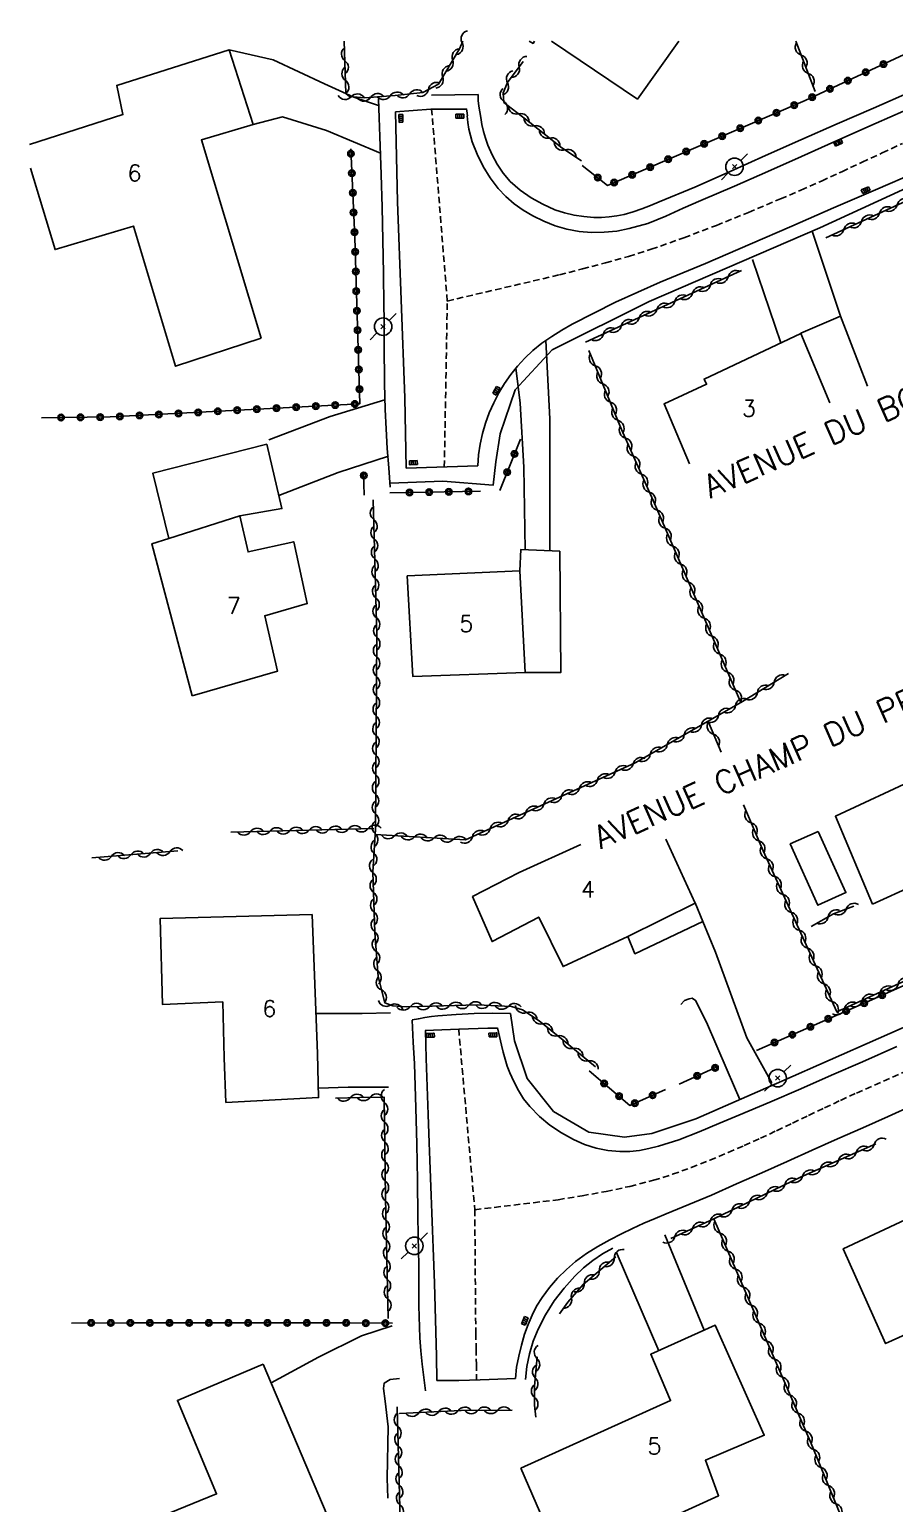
# Model space of a CAD drawing. Header units: millimetres. Extents: x 157000 to 158001, y 157000 to 158002.
# Drawn here: x 157300.2 to 157366.4, y 157888.2 to 158000.9 of the extents above; entities that cross this region are included whole.
import ezdxf
from ezdxf.enums import TextEntityAlignment as Align

# ---------------------------------------------------------------- set-up
doc = ezdxf.new("R2010")
doc.units = ezdxf.units.MM
doc.linetypes.add('DASHED', pattern=[0.75, 0.5, -0.25])
doc.layers.get('0').update_dxf_attribs({"linetype": 'CONTINUOUS'})
for name, color, linetype in [('W0001', 6, 'DASHED'), ('W0014', 7, 'CONTINUOUS'), ('W0017', 7, 'CONTINUOUS'), ('W0101', 7, 'CONTINUOUS'), ('W0104', 1, 'CONTINUOUS'), ('W0310', 3, 'CONTINUOUS'), ('W0323', 7, 'CONTINUOUS'), ('W0401', 7, 'CONTINUOUS'), ('W0473', 7, 'CONTINUOUS'), ('W0989', 7, 'CONTINUOUS'), ('W0991', 7, 'CONTINUOUS')]:
    doc.layers.add(name, color=color, linetype=linetype)
doc.styles.get("Standard").update_dxf_attribs({"font": 'romans.shx', "width": 0.85})

# ---------------------------------------------------------------- blocks, each defined once
blk = doc.blocks.new('T473')
for p, q in [((-0.166667, 0.166667), (0.166667, -0.166667)), ((-0.166667, -0.166667), (0.166667, 0.166667)), ((0.500001, 0.500001), (1.000002, 1.000002)), ((-1.000002, -1.000002), (-0.500001, -0.500001))]:
    blk.add_line(p, q)
blk.add_ellipse((0, 0), major_axis=(0.471405, 0.471405), ratio=1, start_param=5.4977871438, end_param=11.780972451)
blk = doc.blocks.new('T401')
for p, q in [((-0.3, 0.3), (0, 0.3)), ((-0.3, -0.25), (-0.3, 0.3)), ((-0.3, 0.15), (0, 0.15)), ((-0.3, 0), (0, 0)), ((0, 0.3), (0, -0.25)), ((-0.3, -0.15), (0, -0.15)), ((-0.3, -0.25), (-0.3, -0.3)), ((-0.3, -0.3), (0, -0.3)), ((0, -0.3), (0, -0.25))]:
    blk.add_line(p, q)
blk = doc.blocks.new('t310o')
at = {"color": 0, "linetype": 'Continuous'}
for centre, start, end in [((-0.5, 0.38), 216.8699, 323.1304), ((0.5, -0.37), 36.8699, 143.1303)]:
    blk.add_arc(centre, 0.625, start, end, dxfattribs=at)
blk = doc.blocks.new('t323o')
at = {"color": 0, "linetype": 'Continuous'}
for radius in [0.25, 0.15]:
    blk.add_circle((0, 0), radius, dxfattribs=at)

msp = doc.modelspace()

# ---------------------------------------------------------------- linework, layer by layer
at = {"layer": 'W0001'}
for points in [[(157332.16, 157980.14), (157330.96, 157994.81)], [(157332.16, 157980.14), (157340.73, 157982.14), (157342.49, 157982.6), (157344.25, 157983.06), (157346.01, 157983.55), (157347.75, 157984.09), (157350.25, 157984.97), (157352.73, 157985.92), (157355.19, 157986.91), (157357.63, 157987.94), (157359.2, 157988.61), (157360.77, 157989.31), (157362.32, 157990.02), (157363.87, 157990.74), (157365.42, 157991.46), (157366.97, 157992.19)], [(157331.93, 157967.46), (157332.16, 157980.14)], [(157333.03, 157924.5), (157334.26, 157910.69)], [(157334.26, 157910.69), (157340.63, 157911.46), (157342.46, 157911.76), (157344.3, 157912.09), (157346.12, 157912.48), (157347.93, 157912.94), (157349.38, 157913.4), (157350.81, 157913.92), (157352.22, 157914.48), (157353.63, 157915.06), (157354.87, 157915.6), (157356.11, 157916.15), (157357.33, 157916.73), (157358.56, 157917.31), (157359.78, 157917.9), (157361, 157918.48), (157362.22, 157919.05), (157363.45, 157919.61), (157367.49, 157921.4)], [(157334.26, 157910.69), (157334.32, 157902.44), (157334.34, 157901.25), (157334.36, 157900.06), (157334.38, 157898.87), (157334.4, 157897.68)]]:
    msp.add_lwpolyline(points, dxfattribs=at)
at = {"layer": 'W0014'}
for points in [[(157326.89, 157995.58), (157326.95, 157994.14), (157327.01, 157992.7), (157327.06, 157991.25), (157327.1, 157989.81), (157327.17, 157987.3), (157327.22, 157984.79), (157327.27, 157982.27), (157327.31, 157979.76), (157327.33, 157978.77), (157327.33, 157977.79), (157327.34, 157976.8), (157327.34, 157975.81), (157327.35, 157974.83), (157327.36, 157973.84), (157327.38, 157972.85), (157327.41, 157971.86), (157327.48, 157970.37), (157327.57, 157968.88), (157327.68, 157967.39), (157327.8, 157965.91)], [(157334.51, 157995.91), (157330.94, 157995.86)], [(157334.51, 157995.91), (157334.53, 157995.47), (157334.58, 157995.03), (157334.64, 157994.6), (157334.71, 157994.17), (157334.81, 157993.63), (157334.93, 157993.1), (157335.07, 157992.58), (157335.26, 157992.06), (157335.6, 157991.32), (157335.97, 157990.6), (157336.42, 157989.91), (157336.96, 157989.28), (157337.72, 157988.6), (157338.56, 157988.02), (157339.46, 157987.53), (157340.39, 157987.12), (157341.11, 157986.87), (157341.85, 157986.7), (157342.6, 157986.59), (157343.35, 157986.53), (157343.94, 157986.53), (157344.53, 157986.57), (157345.11, 157986.65), (157345.68, 157986.76), (157346.37, 157986.95), (157347.04, 157987.18), (157347.7, 157987.44), (157348.36, 157987.71), (157351.09, 157988.84), (157353.8, 157990.03), (157356.49, 157991.25), (157359.19, 157992.45), (157361.97, 157993.67), (157364.75, 157994.89), (157367.53, 157996.11)], [(157378.99, 157994.16), (157360.65, 157985.73), (157347.59, 157980.11), (157340.17, 157976.42), (157337.34, 157973.35), (157336.2, 157970), (157335.86, 157967.84), (157335.66, 157966.06), (157331.82, 157966.38), (157327.78, 157966.23)], [(157333.69, 157994.29), (157333.64, 157994.67), (157333.63, 157994.81), (157333.53, 157994.81), (157330.91, 157994.81), (157328.2, 157994.59), (157328.34, 157987.71), (157328.91, 157972.74), (157329.02, 157967.36)], [(157368.09, 157995.11), (157364.94, 157993.72), (157361.79, 157992.33), (157359.23, 157991.19), (157356.68, 157990.04), (157354.12, 157988.91), (157351.54, 157987.82), (157350.2, 157987.23), (157348.86, 157986.62), (157347.48, 157986.07), (157346.06, 157985.67), (157345.11, 157985.49), (157344.16, 157985.4), (157343.19, 157985.38), (157342.23, 157985.46), (157341.31, 157985.63), (157340.41, 157985.89), (157339.54, 157986.23), (157338.7, 157986.64), (157337.97, 157987.07), (157337.28, 157987.56), (157336.64, 157988.12), (157336.05, 157988.74), (157335.43, 157989.55), (157334.9, 157990.43), (157334.45, 157991.35), (157334.07, 157992.3), (157333.92, 157992.78), (157333.8, 157993.28), (157333.72, 157993.78), (157333.68, 157994.29)], [(157334.48, 157967.55), (157334.55, 157968.38), (157334.67, 157969.2), (157334.85, 157970.01), (157335.08, 157970.81), (157335.37, 157971.6), (157335.71, 157972.37), (157336.1, 157973.12), (157336.54, 157973.84), (157337.01, 157974.52), (157337.53, 157975.16), (157338.09, 157975.77), (157338.69, 157976.35), (157339.39, 157976.92), (157340.14, 157977.43), (157340.91, 157977.91), (157341.7, 157978.36), (157345.03, 157980.06), (157348.44, 157981.57), (157351.89, 157983.01), (157355.32, 157984.48), (157358.5, 157985.87), (157361.69, 157987.25), (157364.89, 157988.63), (157368.08, 157990)], [(157329.01, 157967.36), (157334.48, 157967.55)], [(157337, 157925.7), (157337.3, 157923.61), (157338.26, 157920.72), (157340.27, 157918.2), (157342.98, 157916.61), (157345.71, 157916.24), (157347.8, 157916.52), (157351.15, 157917.64), (157357.73, 157920.53), (157372.52, 157927.04)], [(157337, 157925.7), (157335.61, 157925.71), (157334.22, 157925.68), (157332.83, 157925.61), (157331.44, 157925.5), (157330.94, 157925.45), (157330.45, 157925.38), (157329.95, 157925.29), (157329.46, 157925.2)], [(157329.48, 157925.17), (157329.56, 157923.5), (157329.64, 157921.83), (157329.7, 157920.15), (157329.75, 157918.48), (157329.82, 157915.71), (157329.87, 157912.95), (157329.91, 157910.18), (157329.96, 157907.42), (157329.97, 157906.61), (157329.97, 157905.79), (157329.97, 157904.98), (157329.98, 157904.17), (157329.99, 157903.35), (157330, 157902.54), (157330.03, 157901.72), (157330.07, 157900.91), (157330.14, 157899.9), (157330.24, 157898.88), (157330.36, 157897.87), (157330.5, 157896.86)], [(157336, 157924.58), (157335.26, 157924.56), (157334.52, 157924.54), (157333.77, 157924.52), (157333.03, 157924.5), (157332.39, 157924.47), (157331.75, 157924.45), (157331.11, 157924.42), (157330.47, 157924.39)], [(157330.48, 157924.4), (157330.55, 157922.25), (157330.62, 157920.1), (157330.7, 157917.96), (157330.77, 157915.81), (157330.82, 157914.47), (157330.87, 157913.13), (157330.93, 157911.79), (157330.98, 157910.45), (157331.03, 157909.11), (157331.08, 157907.77), (157331.13, 157906.42), (157331.18, 157905.08), (157331.23, 157903.22), (157331.28, 157901.36), (157331.33, 157899.49), (157331.37, 157897.63)], [(157366.54, 157923.16), (157363.9, 157922), (157361.54, 157920.97), (157359.18, 157919.94), (157356.82, 157918.92), (157354.44, 157917.93), (157352.93, 157917.29), (157351.41, 157916.64), (157349.87, 157916.04), (157348.3, 157915.56), (157347.58, 157915.38), (157346.85, 157915.23), (157346.11, 157915.14), (157345.36, 157915.13), (157344.44, 157915.23), (157343.53, 157915.41), (157342.65, 157915.69), (157341.8, 157916.05), (157340.88, 157916.56), (157340.01, 157917.15), (157339.2, 157917.83), (157338.46, 157918.58), (157337.99, 157919.17), (157337.59, 157919.81), (157337.24, 157920.48), (157336.93, 157921.15), (157336.73, 157921.67), (157336.58, 157922.2), (157336.44, 157922.73), (157336.31, 157923.26), (157336.22, 157923.59), (157336.14, 157923.92), (157336.07, 157924.25), (157335.99, 157924.59)], [(157337.36, 157897.8), (157337.46, 157898.66), (157337.62, 157899.51), (157337.82, 157900.35), (157338.07, 157901.17), (157338.34, 157901.91), (157338.64, 157902.63), (157338.99, 157903.33), (157339.4, 157903.99), (157339.96, 157904.75), (157340.59, 157905.46), (157341.26, 157906.13), (157341.97, 157906.74), (157342.8, 157907.35), (157343.68, 157907.89), (157344.58, 157908.39), (157345.49, 157908.86), (157346.33, 157909.27), (157347.18, 157909.66), (157348.04, 157910.03), (157348.9, 157910.39), (157349.76, 157910.74), (157350.63, 157911.09), (157351.49, 157911.44), (157352.35, 157911.81), (157354.28, 157912.66), (157356.21, 157913.52), (157358.14, 157914.38), (157360.07, 157915.24), (157362, 157916.1), (157363.93, 157916.96), (157365.86, 157917.82), (157367.79, 157918.68)], [(157338.14, 157897.71), (157338.25, 157898.7), (157338.44, 157899.68), (157338.73, 157900.64), (157339.1, 157901.56), (157339.67, 157902.67), (157340.33, 157903.72), (157341.09, 157904.7), (157341.92, 157905.62), (157342.57, 157906.24), (157343.28, 157906.81), (157344.03, 157907.31), (157344.82, 157907.75)], [(157331.37, 157897.63), (157332.2, 157897.64), (157333.03, 157897.65), (157333.85, 157897.67), (157334.68, 157897.69), (157335.36, 157897.71), (157336.03, 157897.74), (157336.71, 157897.77), (157337.38, 157897.8)]]:
    msp.add_lwpolyline(points, dxfattribs=at)
at = {"layer": 'W0017'}
for points in [[(157315.48, 157999.33), (157318.83, 157998.58), (157322.77, 157996.74), (157325.02, 157995.72), (157326.9, 157995.07)], [(157327.04, 157991.45), (157322.93, 157993.18), (157319.56, 157994.21), (157317.32, 157993.63)], [(157360.07, 157985.49), (157362.23, 157978.97)], [(157355.49, 157983.3), (157357.65, 157976.94)], [(157339.68, 157977.13), (157340, 157971.14), (157339.99, 157961.04)], [(157338.11, 157961.12), (157338.02, 157967.45), (157337.72, 157972.34), (157337.41, 157975.04)], [(157327.37, 157972.59), (157323.19, 157971.31), (157318.52, 157969.54)], [(157327.65, 157968.29), (157323.8, 157967.04), (157319.28, 157965.27)], [(157356.97, 157920.39), (157355.07, 157923.84), (157352.67, 157930.37), (157351.71, 157932.73)], [(157354.52, 157919.12), (157353.55, 157921.37), (157351.97, 157925.03), (157351.14, 157926.69), (157350.89, 157926.85), (157350.66, 157926.82), (157350.29, 157926.68), (157350.01, 157926.37)], [(157322.11, 157925.69), (157325.66, 157925.68), (157327.82, 157925.75)], [(157327.65, 157920.06), (157324.59, 157920.06), (157322.3, 157919.99)], [(157348.8, 157908.77), (157351.81, 157901.49)], [(157348.34, 157899.92), (157345.08, 157907.48)], [(157327.93, 157901.82), (157325.6, 157901.06), (157322.3, 157899.42), (157318.68, 157897.46)], [(157328.49, 157897.8), (157327.79, 157897.73), (157327.34, 157897.44), (157327.28, 157897.02), (157327.4, 157896.05), (157327.63, 157894.09), (157327.57, 157890.17), (157327.6, 157888.64)]]:
    msp.add_lwpolyline(points, dxfattribs=at)
at = {"layer": 'W0101'}
for points in [[(157340.12, 158000), (157346.7, 157995.57), (157349.86, 158000)], [(157317.93, 157977.31), (157313.36, 157992.45), (157317.32, 157993.63), (157315.48, 157999.33), (157306.88, 157996.62), (157307.35, 157994.39), (157300.21, 157992.11)], [(157300.29, 157990.3), (157302.17, 157984.07), (157308.17, 157985.87), (157311.38, 157975.15), (157317.93, 157977.31)], [(157350.69, 157967.7), (157348.73, 157972.27), (157351.98, 157973.78), (157351.79, 157974.17), (157359.19, 157977.66), (157359.19, 157977.67)], [(157359.19, 157977.66), (157361.4, 157972.37)], [(157316.3, 157963.73), (157310.87, 157962)], [(157316.3, 157963.73), (157316.93, 157960.96), (157320.41, 157961.74), (157321.45, 157957.01), (157318.2, 157956.09), (157319.17, 157951.85), (157312.66, 157949.96)], [(157312.66, 157949.96), (157309.56, 157961.59), (157310.87, 157962)], [(157329.1, 157959.14), (157337.7, 157959.52)], [(157337.7, 157959.52), (157338.11, 157951.75)], [(157338.11, 157951.75), (157329.52, 157951.45), (157329.1, 157959.14)], [(157351.1, 157934.14), (157351.11, 157934.13), (157348.86, 157939.01)], [(157342.37, 157938.6), (157337.66, 157936.46), (157334.09, 157934.62), (157335.58, 157931.18), (157339.15, 157933.06), (157339.16, 157933.05), (157341.01, 157929.27), (157345.96, 157931.57)], [(157345.96, 157931.57), (157351.11, 157934.13)]]:
    msp.add_lwpolyline(points, dxfattribs=at)
for points in [[(157364.68, 157934.05), (157370.93, 157936.91), (157371.67, 157935.39), (157374.59, 157936.61), (157371.7, 157943.05), (157369.1, 157941.82), (157368.2, 157943.72), (157361.83, 157940.76)], [(157321.83, 157933.25), (157322.23, 157922.6), (157322.32, 157919.26), (157315.23, 157918.89), (157315.09, 157922.29), (157314.99, 157926.58), (157310.37, 157926.38), (157310.21, 157932.96)], [(157372.09, 157913.6), (157369, 157912.16), (157369.56, 157911.03), (157362.44, 157907.71), (157365.67, 157900.46), (157369.46, 157902.18), (157369.47, 157902.18), (157370.42, 157899.76), (157373.84, 157901.25), (157374.36, 157899.96), (157377.59, 157901.62)], [(157337.77, 157890.95), (157349.23, 157896.11), (157347.72, 157899.65), (157352.65, 157901.87), (157356.39, 157893.46), (157351.89, 157891.55), (157352.9, 157888.83), (157341.05, 157883.42)], [(157318.07, 157898.89), (157323.61, 157885.85), (157322.59, 157885.32), (157324.45, 157880.38), (157314.94, 157876.32), (157310.34, 157887.28), (157314.52, 157888.98), (157311.52, 157896.12)]]:
    msp.add_lwpolyline(points, close=True, dxfattribs=at)
at = {"layer": 'W0104'}
for points in [[(157338.43, 158000), (157338.72, 157999.82), (157338.82, 158000)], [(157359.19, 157977.67), (157362.23, 157978.97), (157364.3, 157973.64)], [(157310.87, 157962), (157309.65, 157966.99), (157318.35, 157969.19), (157319.51, 157964.28), (157316.3, 157963.73)], [(157337.7, 157959.52), (157337.78, 157961.14), (157340.75, 157961.01), (157340.84, 157951.76), (157338.11, 157951.75)], [(157351.71, 157932.73), (157351.1, 157934.14)], [(157345.96, 157931.57), (157346.5, 157930.26), (157351.71, 157932.73)]]:
    msp.add_lwpolyline(points, dxfattribs=at)
msp.add_lwpolyline([(157360.52, 157939.61), (157362.64, 157934.93), (157360.5, 157933.96), (157358.38, 157938.65)], close=True, dxfattribs=at)
at = {"layer": 'W0310'}
for points in [[(157324.27, 158000), (157324.4, 157996), (157324.69, 157995.76), (157325.84, 157995.67), (157328.16, 157995.84), (157330.29, 157996.07), (157331.48, 157996.72), (157333.09, 157999.42), (157333.34, 158000)], [(157360.29, 157996.14), (157358.82, 158000)], [(157337.95, 157998.45), (157336.77, 157996.83), (157336.43, 157996.06), (157336.49, 157995.32), (157338.48, 157993.77), (157340.92, 157991.85), (157342.42, 157990.86)], [(157361.11, 157984.97), (157368.21, 157988.24), (157381.35, 157994.46)], [(157354.65, 157982.46), (157342.73, 157976.99)], [(157342.99, 157976.36), (157345.48, 157970.33), (157347.99, 157964.66), (157354.6, 157949.45), (157346.53, 157944.85), (157333.54, 157938.96), (157326.63, 157939.36)], [(157343.48, 157921.61), (157341.01, 157923.66), (157339.17, 157925.13), (157337.91, 157925.96), (157337.07, 157926.23), (157334.44, 157926.35), (157331, 157926.24), (157329, 157926.2), (157327.99, 157926.27), (157327.37, 157926.51), (157326.86, 157928.52), (157326.61, 157931.87), (157326.47, 157936.52), (157326.66, 157939.76), (157326.77, 157954.62), (157326.5, 157964.94)], [(157358.24, 157951.68), (157354.6, 157949.45)], [(157353.09, 157945.67), (157352.12, 157947.95)], [(157373.27, 157930.83), (157367.55, 157928.36), (157361.94, 157925.81), (157356.31, 157938.11), (157354.81, 157941.64)], [(157315.61, 157939.54), (157326.54, 157939.83)], [(157311.54, 157938.11), (157304.97, 157937.58)], [(157359.98, 157932.33), (157361.68, 157933.3), (157363.25, 157933.88)], [(157323.6, 157919.21), (157325.46, 157919.27), (157327.34, 157919.29), (157327.42, 157911.6), (157327.63, 157902.39)], [(157364.93, 157915.74), (157359.16, 157913.18), (157352.55, 157910)], [(157363.02, 157885.44), (157359.99, 157892.82), (157352.55, 157910), (157349.24, 157908.5)], [(157345.04, 157907.1), (157342.54, 157904.99), (157341.38, 157903.63), (157340.74, 157902.74)], [(157339.02, 157899.45), (157338.83, 157897.22), (157338.83, 157895.75), (157338.93, 157894.84)], [(157328.32, 157895.64), (157328.64, 157884.06), (157329.22, 157874.17), (157329.92, 157868.16), (157339.14, 157872.76), (157353.05, 157878.75), (157359.97, 157881.76), (157360.01, 157881.77)], [(157337.12, 157895.38), (157333.21, 157895.35), (157328.51, 157895.11), (157328.52, 157895.1)]]:
    msp.add_lwpolyline(points, dxfattribs=at)
at = {"layer": 'W0323'}
for points in [[(157342.48, 157990.49), (157344.42, 157988.97), (157359.53, 157995.47), (157368.89, 157999.82)], [(157324.78, 157991.78), (157325.08, 157985), (157325.47, 157972.29), (157306.38, 157971.28), (157301.12, 157971.21)], [(157337.76, 157969.57), (157336.18, 157965.67)], [(157325.76, 157967.04), (157325.79, 157965.31)], [(157334.69, 157965.6), (157327.77, 157965.48)], [(157355.8, 157922.87), (157364.61, 157926.74), (157373.56, 157930.74)], [(157343.01, 157921.32), (157346.12, 157918.66), (157348.85, 157919.88)], [(157349.89, 157920.3), (157352.9, 157921.66)], [(157327.98, 157902.02), (157324.39, 157902.04), (157307.96, 157902.04), (157303.42, 157902.03)]]:
    msp.add_lwpolyline(points, dxfattribs=at)

# ---------------------------------------------------------------- block references
at = {"layer": 'W0310'}
for p, rotation in [((157333.29, 157999.88), 66.11858803917738), ((157359.22, 157998.94), 110.8532685159842), ((157324.32, 157998.5), 271.7877957485246), ((157332.57, 157998.56), 59.19253271377047), ((157337.65, 157998.03), 233.7185217191146), ((157324.36, 157997), 271.7877957485246), ((157331.81, 157997.27), 59.19253271377047), ((157336.76, 157996.82), 246.8728283077089), ((157359.76, 157997.54), 110.8532685159842), ((157330.72, 157996.31), 28.59690735634495), ((157336.48, 157995.39), 274.0141756950575), ((157324.81, 157995.75), 355.4598616243389), ((157326.3, 157995.7), 4.364695201573073), ((157327.8, 157995.82), 4.364695201573073), ((157329.29, 157995.97), 6.151525526285477), ((157337.62, 157994.44), 322.2427486041184), ((157338.8, 157993.52), 321.7951391231469), ((157339.98, 157992.59), 321.7951391231469), ((157341.17, 157991.69), 326.6893691749749), ((157365.2, 157986.85), 24.72600051638324), ((157366.56, 157987.48), 24.72600051638324), ((157363.84, 157986.22), 24.72600051638324), ((157362.48, 157985.6), 24.72600051638324), ((157352.27, 157981.37), 204.6579814318289), ((157353.64, 157981.99), 204.6579814318289), ((157349.55, 157980.12), 204.6579814318289), ((157350.91, 157980.74), 204.6579814318289), ((157346.82, 157978.86), 204.6579814318289), ((157348.18, 157979.49), 204.6579814318289), ((157345.46, 157978.24), 204.6579814318289), ((157344.09, 157977.61), 204.6579814318289), ((157343.48, 157975.18), 292.4637589337045), ((157344.05, 157973.8), 292.4637589337045), ((157344.63, 157972.41), 292.4637589337045), ((157345.2, 157971.02), 292.4637589337045), ((157345.79, 157969.65), 293.7843222831286), ((157346.39, 157968.27), 293.7843222831286), ((157347, 157966.9), 293.7843222831286), ((157347.6, 157965.53), 293.7843222831286), ((157348.21, 157964.15), 293.4784560467419), ((157326.54, 157963.44), 91.53166711695083), ((157348.8, 157962.78), 293.4784560467419), ((157326.58, 157961.94), 91.53166711695083), ((157349.4, 157961.4), 293.4784560467419), ((157326.62, 157960.44), 91.53166711695083), ((157350, 157960.03), 293.4784560467419), ((157326.66, 157958.94), 91.53166711695083), ((157350.6, 157958.65), 293.4784560467419), ((157326.7, 157957.44), 91.53166711695083), ((157351.19, 157957.27), 293.4784560467419), ((157326.74, 157955.94), 91.53166711695083), ((157351.79, 157955.9), 293.4784560467419), ((157326.77, 157954.44), 89.54889181122098), ((157352.39, 157954.52), 293.4784560467419), ((157326.76, 157952.94), 89.54889181122098), ((157352.99, 157953.15), 293.4784560467419), ((157353.58, 157951.77), 293.4784560467419), ((157326.75, 157951.44), 89.54889181122098), ((157354.18, 157950.4), 293.4784560467419), ((157357.15, 157951.01), 211.530885996141), ((157326.74, 157949.94), 89.54889181122098), ((157355.87, 157950.23), 211.530885996141), ((157326.73, 157948.44), 89.54889181122098), ((157352.89, 157948.47), 209.6897384056507), ((157354.19, 157949.22), 209.6897384056507), ((157351.59, 157947.73), 209.6897384056507), ((157352.5, 157947.05), 113.087475997827), ((157326.71, 157946.94), 89.54889181122098), ((157348.98, 157946.24), 209.6897384056507), ((157350.28, 157946.99), 209.6897384056507), ((157326.7, 157945.44), 89.54889181122098), ((157347.68, 157945.5), 209.6897384056507), ((157326.69, 157943.94), 89.54889181122098), ((157345, 157944.15), 204.3811541679246), ((157346.37, 157944.77), 204.3811541679246), ((157326.68, 157942.44), 89.54889181122098), ((157342.27, 157942.92), 204.3811541679246), ((157343.63, 157943.53), 204.3811541679246), ((157339.54, 157941.68), 204.3811541679246), ((157340.9, 157942.3), 204.3811541679246), ((157326.67, 157940.94), 89.54889181122098), ((157338.17, 157941.06), 204.3811541679246), ((157355.39, 157940.26), 113.0874759981177), ((157326.1, 157939.82), 1.5139118976803), ((157326.64, 157939.44), 86.71541556404907), ((157335.44, 157939.82), 204.3811541679246), ((157336.8, 157940.44), 204.3811541679246), ((157317.11, 157939.58), 1.5139118976803), ((157318.6, 157939.62), 1.5139118976803), ((157320.1, 157939.66), 1.5139118976803), ((157321.6, 157939.7), 1.5139118976803), ((157323.1, 157939.74), 1.5139118976803), ((157324.6, 157939.78), 1.5139118976803), ((157326.55, 157937.95), 86.71541556404907), ((157328.13, 157939.27), 176.6997254419709), ((157329.63, 157939.18), 176.6997254419709), ((157331.13, 157939.1), 176.6997254419709), ((157332.62, 157939.01), 176.6997254419709), ((157334.07, 157939.2), 204.3811541679246), ((157355.98, 157938.88), 113.0874759981177), ((157306.47, 157937.7), 184.6117569825898), ((157307.96, 157937.82), 184.6117569825898), ((157309.46, 157937.94), 184.6117569825898), ((157310.95, 157938.06), 184.6117569825898), ((157356.59, 157937.51), 114.5961242040524), ((157326.47, 157936.45), 91.66510605821841), ((157357.21, 157936.15), 114.5961242040524), ((157326.52, 157934.95), 91.66510605821841), ((157357.83, 157934.78), 114.5961242040524), ((157326.56, 157933.45), 91.66510605821841), ((157358.46, 157933.42), 114.5961242040524), ((157361.28, 157933.07), 29.41830977596391), ((157362.66, 157933.66), 20.36820398188256), ((157326.6, 157931.95), 91.66510605821841), ((157359.08, 157932.05), 114.5961242040524), ((157326.71, 157930.45), 94.29807419967212), ((157359.71, 157930.69), 114.5961242040524), ((157326.82, 157928.96), 94.29807419967212), ((157360.33, 157929.33), 114.5961242040524), ((157360.96, 157927.96), 114.5961242040524), ((157327.12, 157927.49), 104.3909908407618), ((157365.25, 157927.31), 204.3915707867726), ((157366.62, 157927.93), 204.3915707867726), ((157327.82, 157926.33), 158.7763434952533), ((157332.31, 157926.29), 181.7997988818108), ((157333.81, 157926.33), 181.7997988818108), ((157335.31, 157926.31), 177.3213215735749), ((157361.58, 157926.6), 114.5961242040524), ((157362.52, 157926.08), 204.3915707867726), ((157363.88, 157926.69), 204.3915707867726), ((157329.31, 157926.21), 181.2857243327216), ((157330.81, 157926.24), 181.2857243327216), ((157336.8, 157926.24), 177.3213215735749), ((157338.2, 157925.76), 146.6884639578779), ((157339.44, 157924.91), 141.4352536765896), ((157340.61, 157923.98), 141.4352536765896), ((157341.77, 157923.03), 140.2470106075753), ((157342.93, 157922.07), 140.2470106075753), ((157327.35, 157918.88), 270.566307379739), ((157324.75, 157919.25), 1.971749438088809), ((157326.25, 157919.28), 0.6072457252913993), ((157327.36, 157917.38), 270.566307379739), ((157327.38, 157915.88), 270.566307379739), ((157327.39, 157914.38), 270.566307379739), ((157363.43, 157915.07), 203.8731040555377), ((157364.8, 157915.68), 203.8731040555377), ((157360.69, 157913.86), 203.8731040555377), ((157362.06, 157914.47), 203.8731040555377), ((157327.41, 157912.88), 270.566307379739), ((157357.96, 157912.61), 205.708126921908), ((157359.31, 157913.25), 203.8731040555377), ((157327.42, 157911.38), 271.2929144141611), ((157355.26, 157911.3), 205.708126921908), ((157356.61, 157911.96), 205.708126921908), ((157327.46, 157909.88), 271.2929144141611), ((157353.91, 157910.65), 205.708126921908), ((157350.91, 157909.26), 204.3787125181344), ((157352.28, 157909.88), 204.3787125181344), ((157353.03, 157908.9), 113.4075398871091), ((157327.49, 157908.38), 271.2929144141611), ((157349.55, 157908.64), 204.3787125181344), ((157353.63, 157907.53), 113.4075398871091), ((157327.53, 157906.88), 271.2929144141611), ((157344.92, 157907), 220.117116484514), ((157327.56, 157905.39), 271.2929144141611), ((157343.78, 157906.04), 220.117116484514), ((157354.22, 157906.15), 113.4075398871091), ((157342.63, 157905.07), 220.117116484514), ((157354.82, 157904.77), 113.4075398871091), ((157327.59, 157903.89), 271.2929144141611), ((157341.65, 157903.94), 229.7486359213166), ((157355.41, 157903.4), 113.4075398871091), ((157356.01, 157902.02), 113.4075398871091), ((157356.61, 157900.64), 113.4075398871091), ((157339.01, 157899.33), 265.1300582836823), ((157357.2, 157899.27), 113.4075398871091), ((157338.88, 157897.84), 265.1300582836823), ((157357.8, 157897.89), 113.4075398871091), ((157338.83, 157896.34), 270.0387919917487), ((157358.39, 157896.51), 113.4075398871091), ((157358.99, 157895.14), 113.4075398871091), ((157328.36, 157894.14), 271.6028145635119), ((157329.99, 157895.18), 182.9801964152196), ((157331.49, 157895.26), 182.9801964152196), ((157332.99, 157895.34), 182.9801964152196), ((157334.49, 157895.36), 180.4836827343285), ((157335.99, 157895.37), 180.4836827343285), ((157359.59, 157893.76), 113.4075398871091), ((157328.4, 157892.64), 271.6028145635119), ((157360.17, 157892.38), 112.2870537290057), ((157328.44, 157891.14), 271.6028145635119), ((157360.74, 157890.99), 112.2870537290057), ((157328.49, 157889.64), 271.6028145635119), ((157361.31, 157889.61), 112.2870537290057), ((157328.53, 157888.14), 271.6028145635119), ((157361.88, 157888.22), 112.2870537290057)]:
    msp.add_blockref('t310o', p, dxfattribs=dict(at, rotation=rotation))
at = {"layer": 'W0323'}
for p, rotation in [((157364.15, 157997.62), 24.90692605576961), ((157365.51, 157998.25), 24.90692605576961), ((157361.42, 157996.35), 24.90692605576961), ((157362.79, 157996.98), 24.90692605576961), ((157358.69, 157995.11), 23.26719284470096), ((157360.06, 157995.72), 24.90692605576961), ((157355.94, 157993.93), 23.26719284470096), ((157357.32, 157994.52), 23.26719284470096), ((157353.18, 157992.74), 23.26719284470096), ((157354.56, 157993.34), 23.26719284470096), ((157350.43, 157991.56), 23.26719284470096), ((157351.8, 157992.15), 23.26719284470096), ((157324.79, 157991.4), 272.5254966515397), ((157349.05, 157990.97), 23.26719284470096), ((157324.86, 157989.9), 272.5254966515397), ((157343.66, 157989.57), 321.7878059166356), ((157346.29, 157989.78), 23.26719284470096), ((157347.67, 157990.37), 23.26719284470096), ((157324.93, 157988.4), 272.5254966515397), ((157344.91, 157989.19), 23.26719284470096), ((157324.99, 157986.9), 272.5254966515397), ((157325.06, 157985.4), 272.5254966515397), ((157325.11, 157983.9), 271.7932877189288), ((157325.16, 157982.4), 271.7932877189288), ((157325.2, 157980.9), 271.7932877189288), ((157325.25, 157979.4), 271.7932877189288), ((157325.3, 157977.91), 271.7932877189288), ((157325.34, 157976.41), 271.7932877189288), ((157325.39, 157974.91), 271.7932877189288), ((157325.44, 157973.41), 271.7932877189288), ((157308.62, 157971.4), 183.0338916171627), ((157310.11, 157971.47), 183.0338916171627), ((157311.61, 157971.55), 183.0338916171627), ((157313.11, 157971.63), 183.0338916171627), ((157314.61, 157971.71), 183.0338916171627), ((157316.1, 157971.79), 183.0338916171627), ((157317.6, 157971.87), 183.0338916171627), ((157319.1, 157971.95), 183.0338916171627), ((157320.6, 157972.03), 183.0338916171627), ((157322.1, 157972.11), 183.0338916171627), ((157323.59, 157972.19), 183.0338916171627), ((157325.09, 157972.27), 183.0338916171627), ((157302.62, 157971.23), 180.6775739052682), ((157304.12, 157971.25), 180.6775739052682), ((157305.62, 157971.27), 180.6775739052682), ((157307.12, 157971.32), 183.0338916171627), ((157337.3, 157968.45), 247.9610702306916), ((157336.74, 157967.06), 247.9610702306916), ((157325.77, 157966.81), 271.0295524593177), ((157329.27, 157965.51), 180.9933253408867), ((157330.77, 157965.54), 180.9933253408867), ((157332.27, 157965.56), 180.9933253408867), ((157333.77, 157965.59), 180.9933253408867), ((157364.04, 157926.48), 23.69174611631923), ((157365.41, 157927.09), 24.12329174457746), ((157361.29, 157925.28), 23.69174611631923), ((157362.66, 157925.88), 23.69174611631923), ((157358.54, 157924.07), 23.69174611631923), ((157359.92, 157924.68), 23.69174611631923), ((157357.17, 157923.47), 23.69174611631923), ((157351.26, 157920.92), 24.28157909363033), ((157352.63, 157921.53), 24.28157909363033), ((157344.15, 157920.35), 319.3926273557803), ((157345.29, 157919.37), 319.3926273557803), ((157346.49, 157918.83), 24.01510216395111), ((157347.86, 157919.44), 24.01510216395111), ((157304.92, 157902.04), 180.066212350549), ((157306.42, 157902.04), 180.066212350549), ((157307.92, 157902.04), 180.066212350549), ((157309.42, 157902.04), 180.0069732585184), ((157310.92, 157902.04), 180.0069732585184), ((157312.42, 157902.04), 180.0069732585184), ((157313.92, 157902.04), 180.0069732585184), ((157315.42, 157902.04), 180.0069732585184), ((157316.92, 157902.04), 180.0069732585184), ((157318.42, 157902.04), 180.0069732585184), ((157319.92, 157902.04), 180.0069732585184), ((157321.42, 157902.04), 180.0069732585184), ((157322.92, 157902.04), 180.0069732585184), ((157324.42, 157902.04), 179.5840089107383), ((157325.92, 157902.03), 179.5840089107383), ((157327.42, 157902.02), 179.5840089107383)]:
    msp.add_blockref('t323o', p, dxfattribs=dict(at, rotation=rotation))
at = {"layer": 'W0401'}
for p, rotation in [((157328.46, 157994.09), 181.115815674992), ((157333.11, 157994.41), 89.91257289537852), ((157361.99, 157992.37), 113.8151750656749), ((157364.21, 157988.48), 293.253164788966), ((157336.04, 157973.21), 330.4573793678493), ((157329.57, 157967.63), 272.0517794920045), ((157330.86, 157924.18), 92.6602487154479), ((157335.64, 157924.2), 91.3251926195205), ((157338.22, 157902.14), 338.2043421414705)]:
    msp.add_blockref('T401', p, dxfattribs=dict(at, rotation=rotation))
at = {"layer": 'W0473'}
for p in [(157354.12, 157990.4), (157327.25, 157978.18), (157357.42, 157920.75), (157329.64, 157907.93)]:
    msp.add_blockref('T473', p, dxfattribs=at)

# ---------------------------------------------------------------- texts
at = {"layer": 'W0989'}
for s, rotation, p in [('AVENUE DU BOIS ROYAL', 23.5719, (157352.27, 157965.05)), ('AVENUE CHAMP DU PEUPLIER', 23.8878, (157343.87, 157938.24))]:
    msp.add_text(s, height=1.75, rotation=rotation, dxfattribs=at).set_placement(p)
at = {"layer": 'W0991'}
for s, p in [('6', (157308.24, 157989.92)), ('3', (157355.23, 157971.93)), ('7', (157315.84, 157956.85)), ('5', (157333.61, 157955.48)), ('4', (157342.91, 157935.19)), ('6', (157318.55, 157926.07)), ('5', (157348, 157892.64))]:
    msp.add_text(s, height=1.25, dxfattribs=at).set_placement(p, align=Align.MIDDLE_CENTER)

doc.saveas('drawing.dxf')
